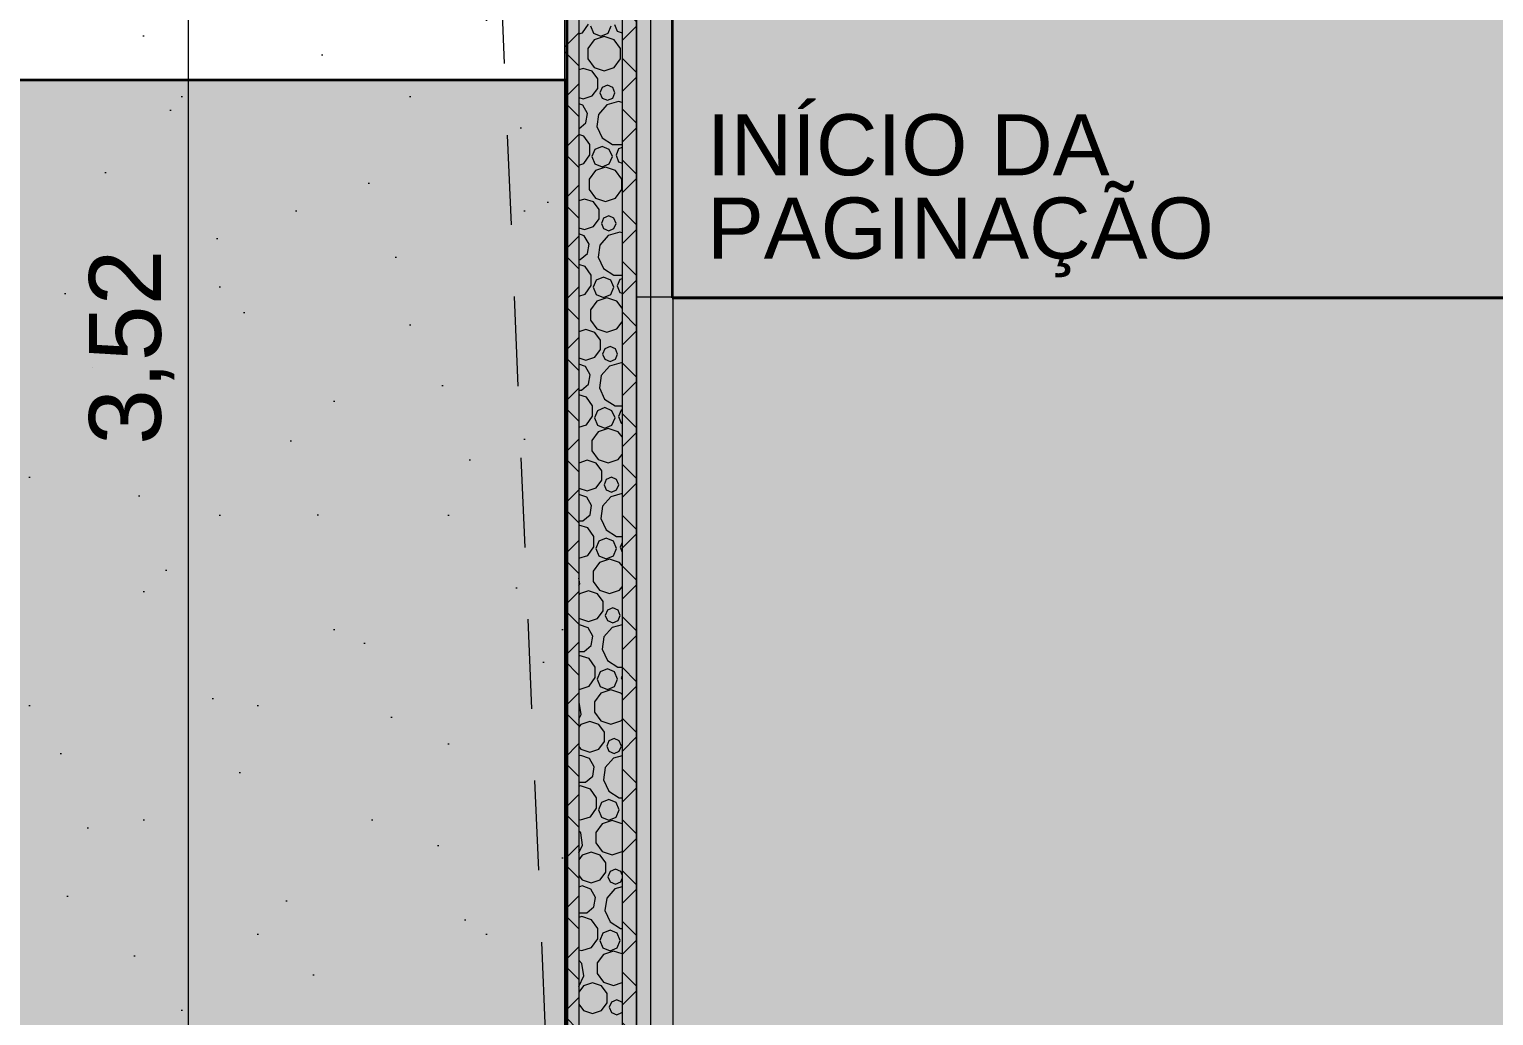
# Model space of a CAD drawing. Header units: metres. Extents: x -77 to -41.1, y -68 to -27.7.
# Drawn here: x -59.609 to -57.57, y -41.404 to -40.03 of the extents above; entities that cross this region are included whole.
import ezdxf
from ezdxf.enums import TextEntityAlignment as Align

# ---------------------------------------------------------------- set-up
doc = ezdxf.new("R2010")
doc.units = ezdxf.units.M
doc.header["$MEASUREMENT"] = 0
doc.linetypes.add('HIDDEN2', pattern=[0.1875, 0.125, -0.0625])
doc.layers.add('COTAS PISOS', color=7, linetype='Continuous')
doc.layers.add('PAREDE CONSTRUIR', color=7, linetype='Continuous')
for name, color, linetype, lineweight, true_color in [('COTAS PISOS_Caneta_No__25', 7, 'Continuous', 13, 0x982312), ('LAJES.EST_Caneta_No__18', 7, 'Continuous', 0, 0xdfdfdf), ('LAJES.EST_Caneta_No__254', 7, 'Continuous', 0, 0xd1c9ad), ('NOTAS PISOS_Caneta_No__12', 7, 'Continuous', 0, 0x030303), ('PISO_Caneta_No__24', 7, 'Continuous', 40, 0x851f10), ('PISO_Caneta_No__97', 7, 'Continuous', 5, 0x6b6b6b), ('ZONA_Caneta_No__56', 7, 'Continuous', 0, 0xffe495)]:
    doc.layers.add(name, color=color, linetype=linetype, lineweight=lineweight, true_color=true_color)
for name, color, linetype, lineweight in [('LAJES.EST_Caneta_No__96', 252, 'Continuous', 0), ('NOTAS PISOS_Caneta_No__98', 7, 'Continuous', 0), ('PAREDE CONSTRUIR_Caneta_No__241', 7, 'Continuous', 13), ('PAREDE CONSTRUIR_Caneta_No__83', 84, 'Continuous', 0), ('PAREDE CONSTRUIR_Caneta_No__96', 252, 'Continuous', 0), ('PISO - Rodapé_Caneta_No__11', 7, 'Continuous', 5), ('PISO_Caneta_No__1', 7, 'Continuous', 35), ('PISO_Caneta_No__241', 7, 'Continuous', 13)]:
    doc.layers.add(name, color=color, linetype=linetype, lineweight=lineweight)
doc.styles.add('GENERATED_STYLE_1', font='arial.ttf')
doc.dimstyles.new('GENERATED_STYLE__2', dxfattribs={"dimtxt": 0.1, "dimasz": 0.0475, "dimexe": 0.18, "dimexo": 0.1, "dimgap": 0, "dimtad": 1, "dimzin": 0, "dimdsep": 46, "dimtxsty": 'GENERATED_STYLE_1', "dimblk": 'ARROWHEAD_11', "dimblk1": 'ARROWHEAD_11', "dimblk2": 'ARROWHEAD_11', "dimcen": 0.09, "dimclrd": 256, "dimclre": 256, "dimclrt": 256, "dimadec": 0, "dimazin": 0, "dimtfac": 1, "dimtdec": 4, "dimtmove": 0, "dimatfit": 3, "dimfxl": 0, "dimtolj": 1, "dimtzin": 0, "dimarcsym": 0})
pattern_1 = [(45, (0, 0.5), (-0.159099, 0.159099), [0, -0.15, 0, -0.225]), (110, (0.5, 0.5), (0.21143084, 0.07695453), [0, -0.11, 0, -0.19])]
pattern_2 = [(45, (0, 0), (-0.03535534, 0.03535534), []), (135, (0, 0), (0.03535534, 0.03535534), [])]

# ---------------------------------------------------------------- blocks, each defined once
blk = doc.blocks.new('*X54')
at = {"layer": 'PAREDE CONSTRUIR_Caneta_No__96', "color": 252, "linetype": 'Continuous', "lineweight": 0}
for p, q in [((-58.8389, -40.0345), (-58.8304, -40.0226)), ((-58.8276, -40.0249), (-58.8234, -40.035)), ((-58.8032, -40.035), (-58.799, -40.0249)), ((-58.794, -40.0231), (-58.7903, -40.032)), ((-58.8437, -40.036), (-58.8389, -40.0345)), ((-58.8225, -40.0442), (-58.8312, -40.0562)), ((-58.8234, -40.035), (-58.8133, -40.0392)), ((-58.8085, -40.0397), (-58.8225, -40.0442)), ((-58.8133, -40.0392), (-58.8032, -40.035)), ((-58.7945, -40.0442), (-58.8085, -40.0397)), ((-58.7858, -40.0562), (-58.7945, -40.0442)), ((-58.7903, -40.032), (-58.7837, -40.0347)), ((-58.8312, -40.0562), (-58.8312, -40.0709)), ((-58.8312, -40.0709), (-58.8225, -40.0828)), ((-58.7945, -40.0828), (-58.7858, -40.0709)), ((-58.7858, -40.0709), (-58.7858, -40.0562)), ((-58.8377, -40.084), (-58.8437, -40.0859)), ((-58.8252, -40.088), (-58.8377, -40.084)), ((-58.8175, -40.0987), (-58.8252, -40.088)), ((-58.8225, -40.0828), (-58.8085, -40.0874)), ((-58.8085, -40.0874), (-58.7945, -40.0828)), ((-58.8252, -40.1224), (-58.8175, -40.1118)), ((-58.8175, -40.1118), (-58.8175, -40.0987)), ((-58.8114, -40.1106), (-58.8144, -40.1179)), ((-58.804, -40.1076), (-58.8114, -40.1106)), ((-58.7967, -40.1106), (-58.804, -40.1076)), ((-58.7937, -40.1179), (-58.7967, -40.1106)), ((-58.8437, -40.1246), (-58.8377, -40.1265)), ((-58.8382, -40.1354), (-58.8437, -40.1334)), ((-58.8377, -40.1265), (-58.8252, -40.1224)), ((-58.8144, -40.1179), (-58.8114, -40.1253)), ((-58.8114, -40.1253), (-58.804, -40.1283)), ((-58.7884, -40.1302), (-58.805, -40.135)), ((-58.804, -40.1283), (-58.7967, -40.1253)), ((-58.7967, -40.1253), (-58.7937, -40.1179)), ((-58.7837, -40.1315), (-58.7884, -40.1302)), ((-58.8316, -40.1468), (-58.8382, -40.1354)), ((-58.8339, -40.1597), (-58.8316, -40.1468)), ((-58.8163, -40.1481), (-58.8187, -40.1651)), ((-58.805, -40.135), (-58.8163, -40.1481)), ((-58.8437, -40.168), (-58.8339, -40.1597)), ((-58.8187, -40.1651), (-58.8116, -40.1808)), ((-58.8371, -40.1782), (-58.8437, -40.176)), ((-58.8285, -40.19), (-58.8371, -40.1782)), ((-58.8285, -40.2046), (-58.8285, -40.19)), ((-58.8115, -40.1926), (-58.8216, -40.1968)), ((-58.8116, -40.1808), (-58.7971, -40.1901)), ((-58.8014, -40.1968), (-58.8115, -40.1926)), ((-58.7971, -40.1901), (-58.7837, -40.1901)), ((-58.7837, -40.1943), (-58.7884, -40.1962)), ((-58.8371, -40.2165), (-58.8285, -40.2046)), ((-58.8216, -40.1968), (-58.8258, -40.2069)), ((-58.8258, -40.2069), (-58.8216, -40.217)), ((-58.7972, -40.2069), (-58.8014, -40.1968)), ((-58.8014, -40.217), (-58.7972, -40.2069)), ((-58.7884, -40.1962), (-58.7921, -40.2051)), ((-58.7921, -40.2051), (-58.7884, -40.214)), ((-58.7884, -40.214), (-58.7837, -40.2159)), ((-58.8437, -40.2186), (-58.8371, -40.2165)), ((-58.8207, -40.2262), (-58.8293, -40.2382)), ((-58.8216, -40.217), (-58.8115, -40.2212)), ((-58.8066, -40.2217), (-58.8207, -40.2262)), ((-58.8115, -40.2212), (-58.8014, -40.217)), ((-58.7926, -40.2262), (-58.8066, -40.2217)), ((-58.784, -40.2382), (-58.7926, -40.2262)), ((-58.8293, -40.2382), (-58.8293, -40.2529)), ((-58.8293, -40.2529), (-58.8207, -40.2648)), ((-58.7926, -40.2648), (-58.784, -40.2529)), ((-58.784, -40.2529), (-58.784, -40.2382)), ((-58.8359, -40.266), (-58.8437, -40.2685)), ((-58.8234, -40.27), (-58.8359, -40.266)), ((-58.8156, -40.2807), (-58.8234, -40.27)), ((-58.8207, -40.2648), (-58.8066, -40.2694)), ((-58.8066, -40.2694), (-58.7926, -40.2648)), ((-58.8234, -40.3044), (-58.8156, -40.2938)), ((-58.8156, -40.2938), (-58.8156, -40.2807)), ((-58.8095, -40.2926), (-58.8125, -40.2999)), ((-58.8022, -40.2896), (-58.8095, -40.2926)), ((-58.7949, -40.2926), (-58.8022, -40.2896)), ((-58.7919, -40.2999), (-58.7949, -40.2926)), ((-58.8437, -40.306), (-58.8359, -40.3085)), ((-58.8363, -40.3174), (-58.8437, -40.3147)), ((-58.8359, -40.3085), (-58.8234, -40.3044)), ((-58.8031, -40.317), (-58.8144, -40.3301)), ((-58.8125, -40.2999), (-58.8095, -40.3072)), ((-58.8095, -40.3072), (-58.8022, -40.3103)), ((-58.7866, -40.3122), (-58.8031, -40.317)), ((-58.8022, -40.3103), (-58.7949, -40.3072)), ((-58.7949, -40.3072), (-58.7919, -40.2999)), ((-58.7837, -40.313), (-58.7866, -40.3122)), ((-58.8297, -40.3288), (-58.8363, -40.3174)), ((-58.832, -40.3417), (-58.8297, -40.3288)), ((-58.8144, -40.3301), (-58.8169, -40.3471)), ((-58.8437, -40.3502), (-58.8421, -40.3502)), ((-58.8352, -40.3602), (-58.8437, -40.3574)), ((-58.8421, -40.3502), (-58.832, -40.3417)), ((-58.8169, -40.3471), (-58.8097, -40.3628)), ((-58.8266, -40.372), (-58.8352, -40.3602)), ((-58.8266, -40.3866), (-58.8266, -40.372)), ((-58.8096, -40.3746), (-58.8197, -40.3788)), ((-58.8097, -40.3628), (-58.7952, -40.3721)), ((-58.7995, -40.3788), (-58.8096, -40.3746)), ((-58.7952, -40.3721), (-58.7837, -40.3721)), ((-58.7866, -40.3782), (-58.7903, -40.3871)), ((-58.7837, -40.377), (-58.7866, -40.3782)), ((-58.8437, -40.4012), (-58.8352, -40.3984)), ((-58.8352, -40.3984), (-58.8266, -40.3866)), ((-58.8197, -40.3788), (-58.8239, -40.3889)), ((-58.8239, -40.3889), (-58.8197, -40.399)), ((-58.8197, -40.399), (-58.8096, -40.4032)), ((-58.8096, -40.4032), (-58.7995, -40.399)), ((-58.7953, -40.3889), (-58.7995, -40.3788)), ((-58.7995, -40.399), (-58.7953, -40.3889)), ((-58.7903, -40.3871), (-58.7866, -40.396)), ((-58.7866, -40.396), (-58.7837, -40.3971)), ((-58.8188, -40.4082), (-58.8275, -40.4202)), ((-58.8048, -40.4037), (-58.8188, -40.4082)), ((-58.7908, -40.4082), (-58.8048, -40.4037)), ((-58.7837, -40.418), (-58.7908, -40.4082)), ((-58.8275, -40.4202), (-58.8275, -40.4349)), ((-58.8275, -40.4349), (-58.8188, -40.4468)), ((-58.7908, -40.4468), (-58.7837, -40.4371)), ((-58.834, -40.4479), (-58.8437, -40.4511)), ((-58.8215, -40.452), (-58.834, -40.4479)), ((-58.8138, -40.4627), (-58.8215, -40.452)), ((-58.8188, -40.4468), (-58.8048, -40.4514)), ((-58.8048, -40.4514), (-58.7908, -40.4468)), ((-58.8215, -40.4864), (-58.8138, -40.4758)), ((-58.8138, -40.4758), (-58.8138, -40.4627)), ((-58.8076, -40.4746), (-58.8107, -40.4819)), ((-58.8003, -40.4716), (-58.8076, -40.4746)), ((-58.793, -40.4746), (-58.8003, -40.4716)), ((-58.79, -40.4819), (-58.793, -40.4746)), ((-58.8437, -40.4874), (-58.834, -40.4905)), ((-58.8345, -40.4994), (-58.8437, -40.4961)), ((-58.8279, -40.5108), (-58.8345, -40.4994)), ((-58.834, -40.4905), (-58.8215, -40.4864)), ((-58.8013, -40.499), (-58.8126, -40.512)), ((-58.8107, -40.4819), (-58.8076, -40.4892)), ((-58.8076, -40.4892), (-58.8003, -40.4923)), ((-58.7847, -40.4942), (-58.8013, -40.499)), ((-58.8003, -40.4923), (-58.793, -40.4892)), ((-58.793, -40.4892), (-58.79, -40.4819)), ((-58.7837, -40.4945), (-58.7847, -40.4942)), ((-58.8302, -40.5237), (-58.8279, -40.5108)), ((-58.8126, -40.512), (-58.815, -40.5291)), ((-58.8437, -40.5321), (-58.8402, -40.5321)), ((-58.8334, -40.5422), (-58.8437, -40.5388)), ((-58.8402, -40.5321), (-58.8302, -40.5237)), ((-58.815, -40.5291), (-58.8079, -40.5448)), ((-58.8248, -40.554), (-58.8334, -40.5422)), ((-58.8248, -40.5686), (-58.8248, -40.554)), ((-58.8179, -40.5608), (-58.8221, -40.5709)), ((-58.8078, -40.5566), (-58.8179, -40.5608)), ((-58.8079, -40.5448), (-58.7933, -40.5541)), ((-58.7977, -40.5608), (-58.8078, -40.5566)), ((-58.7935, -40.5709), (-58.7977, -40.5608)), ((-58.7933, -40.5541), (-58.7837, -40.5541)), ((-58.7847, -40.5602), (-58.7884, -40.5691)), ((-58.7837, -40.5598), (-58.7847, -40.5602)), ((-58.8437, -40.5838), (-58.8334, -40.5804)), ((-58.8334, -40.5804), (-58.8248, -40.5686)), ((-58.8221, -40.5709), (-58.8179, -40.581)), ((-58.8179, -40.581), (-58.8078, -40.5852)), ((-58.8078, -40.5852), (-58.7977, -40.581)), ((-58.7977, -40.581), (-58.7935, -40.5709)), ((-58.7884, -40.5691), (-58.7847, -40.578)), ((-58.7847, -40.578), (-58.7837, -40.5784)), ((-58.817, -40.5902), (-58.8256, -40.6022)), ((-58.8256, -40.6022), (-58.8256, -40.6169)), ((-58.8029, -40.5857), (-58.817, -40.5902)), ((-58.7889, -40.5902), (-58.8029, -40.5857)), ((-58.7837, -40.5974), (-58.7889, -40.5902)), ((-58.8256, -40.6169), (-58.817, -40.6288)), ((-58.7889, -40.6288), (-58.7837, -40.6217)), ((-58.8322, -40.6299), (-58.8437, -40.6337)), ((-58.8197, -40.634), (-58.8322, -40.6299)), ((-58.8119, -40.6446), (-58.8197, -40.634)), ((-58.817, -40.6288), (-58.8029, -40.6334)), ((-58.8029, -40.6334), (-58.7889, -40.6288)), ((-58.8197, -40.6684), (-58.8119, -40.6578)), ((-58.8119, -40.6578), (-58.8119, -40.6446)), ((-58.8058, -40.6566), (-58.8088, -40.6639)), ((-58.8088, -40.6639), (-58.8058, -40.6712)), ((-58.7985, -40.6536), (-58.8058, -40.6566)), ((-58.7912, -40.6566), (-58.7985, -40.6536)), ((-58.7881, -40.6639), (-58.7912, -40.6566)), ((-58.7912, -40.6712), (-58.7881, -40.6639)), ((-58.8437, -40.6687), (-58.8322, -40.6725)), ((-58.8326, -40.6814), (-58.8437, -40.6774)), ((-58.826, -40.6928), (-58.8326, -40.6814)), ((-58.8322, -40.6725), (-58.8197, -40.6684)), ((-58.7994, -40.681), (-58.8107, -40.694)), ((-58.8058, -40.6712), (-58.7985, -40.6743)), ((-58.7837, -40.6764), (-58.7994, -40.681)), ((-58.7985, -40.6743), (-58.7912, -40.6712)), ((-58.8283, -40.7057), (-58.826, -40.6928)), ((-58.8107, -40.694), (-58.8132, -40.7111)), ((-58.8437, -40.7141), (-58.8384, -40.7141)), ((-58.8315, -40.7242), (-58.8437, -40.7202)), ((-58.8384, -40.7141), (-58.8283, -40.7057)), ((-58.8229, -40.736), (-58.8315, -40.7242)), ((-58.8132, -40.7111), (-58.806, -40.7268)), ((-58.8229, -40.7506), (-58.8229, -40.736)), ((-58.816, -40.7427), (-58.8202, -40.7529)), ((-58.8059, -40.7386), (-58.816, -40.7427)), ((-58.806, -40.7268), (-58.7915, -40.7361)), ((-58.7958, -40.7427), (-58.8059, -40.7386)), ((-58.7916, -40.7529), (-58.7958, -40.7427)), ((-58.7915, -40.7361), (-58.7837, -40.7361)), ((-58.7837, -40.7443), (-58.7865, -40.7511)), ((-58.8437, -40.7664), (-58.8315, -40.7624)), ((-58.8315, -40.7624), (-58.8229, -40.7506)), ((-58.8202, -40.7529), (-58.816, -40.763)), ((-58.816, -40.763), (-58.8059, -40.7672)), ((-58.8059, -40.7672), (-58.7958, -40.763)), ((-58.7958, -40.763), (-58.7916, -40.7529)), ((-58.7865, -40.7511), (-58.7837, -40.7579)), ((-58.8151, -40.7722), (-58.8238, -40.7842)), ((-58.8238, -40.7842), (-58.8238, -40.7989)), ((-58.8011, -40.7677), (-58.8151, -40.7722)), ((-58.7871, -40.7722), (-58.8011, -40.7677)), ((-58.7837, -40.7768), (-58.7871, -40.7722)), ((-58.8426, -40.8021), (-58.8437, -40.7942)), ((-58.8437, -40.8046), (-58.8426, -40.8021)), ((-58.8238, -40.7989), (-58.8151, -40.8108)), ((-58.7871, -40.8108), (-58.7837, -40.8062)), ((-58.8428, -40.816), (-58.8437, -40.8172)), ((-58.8303, -40.8119), (-58.8428, -40.816)), ((-58.8178, -40.816), (-58.8303, -40.8119)), ((-58.8101, -40.8266), (-58.8178, -40.816)), ((-58.8151, -40.8108), (-58.8011, -40.8154)), ((-58.8101, -40.8398), (-58.8101, -40.8266)), ((-58.8011, -40.8154), (-58.7871, -40.8108)), ((-58.8178, -40.8504), (-58.8101, -40.8398)), ((-58.8039, -40.8386), (-58.807, -40.8459)), ((-58.807, -40.8459), (-58.8039, -40.8532)), ((-58.7966, -40.8356), (-58.8039, -40.8386)), ((-58.7893, -40.8386), (-58.7966, -40.8356)), ((-58.7863, -40.8459), (-58.7893, -40.8386)), ((-58.7893, -40.8532), (-58.7863, -40.8459)), ((-58.8437, -40.8492), (-58.8428, -40.8504)), ((-58.8431, -40.8589), (-58.8437, -40.8592)), ((-58.8307, -40.8634), (-58.8431, -40.8589)), ((-58.8428, -40.8504), (-58.8303, -40.8545)), ((-58.8242, -40.8748), (-58.8307, -40.8634)), ((-58.8303, -40.8545), (-58.8178, -40.8504)), ((-58.7976, -40.863), (-58.8089, -40.876)), ((-58.8039, -40.8532), (-58.7966, -40.8563)), ((-58.7837, -40.8589), (-58.7976, -40.863)), ((-58.7966, -40.8563), (-58.7893, -40.8532)), ((-58.8365, -40.8961), (-58.8265, -40.8877)), ((-58.8265, -40.8877), (-58.8242, -40.8748)), ((-58.8089, -40.876), (-58.8113, -40.8931)), ((-58.8437, -40.8961), (-58.8365, -40.8961)), ((-58.8436, -40.9016), (-58.8437, -40.9017)), ((-58.8297, -40.9062), (-58.8436, -40.9016)), ((-58.8211, -40.918), (-58.8297, -40.9062)), ((-58.8113, -40.8931), (-58.8041, -40.9088)), ((-58.8041, -40.9088), (-58.7896, -40.9181)), ((-58.8211, -40.9326), (-58.8211, -40.918)), ((-58.8142, -40.9247), (-58.8184, -40.9349)), ((-58.8041, -40.9206), (-58.8142, -40.9247)), ((-58.794, -40.9247), (-58.8041, -40.9206)), ((-58.7898, -40.9349), (-58.794, -40.9247)), ((-58.7896, -40.9181), (-58.7837, -40.9181)), ((-58.8437, -40.9489), (-58.8436, -40.949)), ((-58.8436, -40.949), (-58.8297, -40.9444)), ((-58.8297, -40.9444), (-58.8211, -40.9326)), ((-58.8184, -40.9349), (-58.8142, -40.945)), ((-58.8142, -40.945), (-58.8041, -40.9491)), ((-58.8041, -40.9491), (-58.794, -40.945)), ((-58.794, -40.945), (-58.7898, -40.9349)), ((-58.7837, -40.9307), (-58.7847, -40.9331)), ((-58.7847, -40.9331), (-58.7837, -40.9354)), ((-58.8432, -40.967), (-58.8437, -40.9664)), ((-58.8407, -40.9841), (-58.8432, -40.967)), ((-58.8133, -40.9542), (-58.8219, -40.9662)), ((-58.8219, -40.9662), (-58.8219, -40.9809)), ((-58.7992, -40.9497), (-58.8133, -40.9542)), ((-58.7852, -40.9542), (-58.7992, -40.9497)), ((-58.7837, -40.9563), (-58.7852, -40.9542)), ((-58.8437, -40.9907), (-58.8407, -40.9841)), ((-58.8219, -40.9809), (-58.8133, -40.9928)), ((-58.841, -40.998), (-58.8437, -41.0018)), ((-58.8285, -40.9939), (-58.841, -40.998)), ((-58.816, -40.998), (-58.8285, -40.9939)), ((-58.8082, -41.0086), (-58.816, -40.998)), ((-58.8133, -40.9928), (-58.7992, -40.9974)), ((-58.8082, -41.0218), (-58.8082, -41.0086)), ((-58.7992, -40.9974), (-58.7852, -40.9928)), ((-58.7852, -40.9928), (-58.7837, -40.9908)), ((-58.8437, -41.0286), (-58.841, -41.0324)), ((-58.816, -41.0324), (-58.8082, -41.0218)), ((-58.8021, -41.0206), (-58.8051, -41.0279)), ((-58.8051, -41.0279), (-58.8021, -41.0352)), ((-58.7948, -41.0176), (-58.8021, -41.0206)), ((-58.7875, -41.0206), (-58.7948, -41.0176)), ((-58.7844, -41.0279), (-58.7875, -41.0206)), ((-58.7875, -41.0352), (-58.7844, -41.0279)), ((-58.8412, -41.0409), (-58.8437, -41.0418)), ((-58.8289, -41.0454), (-58.8412, -41.0409)), ((-58.841, -41.0324), (-58.8285, -41.0365)), ((-58.8223, -41.0568), (-58.8289, -41.0454)), ((-58.8285, -41.0365), (-58.816, -41.0324)), ((-58.7957, -41.045), (-58.807, -41.058)), ((-58.8021, -41.0352), (-58.7948, -41.0383)), ((-58.7837, -41.0415), (-58.7957, -41.045)), ((-58.7948, -41.0383), (-58.7875, -41.0352)), ((-58.8347, -41.0781), (-58.8246, -41.0697)), ((-58.8246, -41.0697), (-58.8223, -41.0568)), ((-58.807, -41.058), (-58.8095, -41.0751)), ((-58.8437, -41.0781), (-58.8347, -41.0781)), ((-58.8417, -41.0836), (-58.8437, -41.0843)), ((-58.8278, -41.0882), (-58.8417, -41.0836)), ((-58.8192, -41.1), (-58.8278, -41.0882)), ((-58.8095, -41.0751), (-58.8023, -41.0908)), ((-58.8023, -41.0908), (-58.7878, -41.1001)), ((-58.8192, -41.1146), (-58.8192, -41.1)), ((-58.8123, -41.1067), (-58.8165, -41.1168)), ((-58.8022, -41.1026), (-58.8123, -41.1067)), ((-58.7921, -41.1067), (-58.8022, -41.1026)), ((-58.7879, -41.1168), (-58.7921, -41.1067)), ((-58.7878, -41.1001), (-58.7837, -41.1001)), ((-58.8437, -41.1303), (-58.8417, -41.1309)), ((-58.8417, -41.1309), (-58.8278, -41.1264)), ((-58.8278, -41.1264), (-58.8192, -41.1146)), ((-58.8165, -41.1168), (-58.8123, -41.127)), ((-58.8123, -41.127), (-58.8022, -41.1311)), ((-58.7974, -41.1317), (-58.8114, -41.1362)), ((-58.8022, -41.1311), (-58.7921, -41.127)), ((-58.7837, -41.1361), (-58.7974, -41.1317)), ((-58.7921, -41.127), (-58.7879, -41.1168)), ((-58.8413, -41.149), (-58.8437, -41.1463)), ((-58.8389, -41.1661), (-58.8413, -41.149)), ((-58.8114, -41.1362), (-58.8201, -41.1482)), ((-58.8201, -41.1482), (-58.8201, -41.1629)), ((-58.8437, -41.1767), (-58.8389, -41.1661)), ((-58.8201, -41.1629), (-58.8114, -41.1748)), ((-58.8391, -41.18), (-58.8437, -41.1863)), ((-58.8266, -41.1759), (-58.8391, -41.18)), ((-58.8141, -41.18), (-58.8266, -41.1759)), ((-58.8064, -41.1906), (-58.8141, -41.18)), ((-58.8114, -41.1748), (-58.7974, -41.1794)), ((-58.8064, -41.2038), (-58.8064, -41.1906)), ((-58.7974, -41.1794), (-58.7837, -41.1749)), ((-58.8437, -41.2081), (-58.8391, -41.2144)), ((-58.8391, -41.2144), (-58.8266, -41.2185)), ((-58.8266, -41.2185), (-58.8141, -41.2144)), ((-58.8141, -41.2144), (-58.8064, -41.2038)), ((-58.8002, -41.2026), (-58.8033, -41.2099)), ((-58.8033, -41.2099), (-58.8002, -41.2172)), ((-58.7929, -41.1996), (-58.8002, -41.2026)), ((-58.7856, -41.2026), (-58.7929, -41.1996)), ((-58.7837, -41.2072), (-58.7856, -41.2026)), ((-58.7856, -41.2172), (-58.7837, -41.2126)), ((-58.8394, -41.2229), (-58.8437, -41.2245)), ((-58.827, -41.2274), (-58.8394, -41.2229)), ((-58.8205, -41.2388), (-58.827, -41.2274)), ((-58.7939, -41.227), (-58.8051, -41.24)), ((-58.8002, -41.2172), (-58.7929, -41.2203)), ((-58.7837, -41.224), (-58.7939, -41.227)), ((-58.7929, -41.2203), (-58.7856, -41.2172)), ((-58.8328, -41.2601), (-58.8228, -41.2517)), ((-58.8228, -41.2517), (-58.8205, -41.2388)), ((-58.8051, -41.24), (-58.8076, -41.2571)), ((-58.8437, -41.2601), (-58.8328, -41.2601)), ((-58.8399, -41.2656), (-58.8437, -41.2669)), ((-58.826, -41.2702), (-58.8399, -41.2656)), ((-58.8174, -41.282), (-58.826, -41.2702)), ((-58.8076, -41.2571), (-58.8004, -41.2728)), ((-58.8004, -41.2728), (-58.7859, -41.2821)), ((-58.8174, -41.2966), (-58.8174, -41.282)), ((-58.8105, -41.2887), (-58.8147, -41.2988)), ((-58.8004, -41.2846), (-58.8105, -41.2887)), ((-58.7903, -41.2887), (-58.8004, -41.2846)), ((-58.7861, -41.2988), (-58.7903, -41.2887)), ((-58.7859, -41.2821), (-58.7837, -41.2821)), ((-58.8437, -41.3117), (-58.8399, -41.3129)), ((-58.8399, -41.3129), (-58.826, -41.3084)), ((-58.826, -41.3084), (-58.8174, -41.2966)), ((-58.8147, -41.2988), (-58.8105, -41.309)), ((-58.8105, -41.309), (-58.8004, -41.3131)), ((-58.7955, -41.3137), (-58.8095, -41.3182)), ((-58.8004, -41.3131), (-58.7903, -41.309)), ((-58.7837, -41.3175), (-58.7955, -41.3137)), ((-58.7903, -41.309), (-58.7861, -41.2988)), ((-58.8395, -41.331), (-58.8437, -41.3261)), ((-58.837, -41.3481), (-58.8395, -41.331)), ((-58.8095, -41.3182), (-58.8182, -41.3301)), ((-58.8182, -41.3301), (-58.8182, -41.3449)), ((-58.8437, -41.3628), (-58.837, -41.3481)), ((-58.8182, -41.3449), (-58.8095, -41.3568)), ((-58.8095, -41.3568), (-58.7955, -41.3614)), ((-58.8373, -41.362), (-58.8437, -41.3709)), ((-58.8248, -41.3579), (-58.8373, -41.362)), ((-58.8123, -41.362), (-58.8248, -41.3579)), ((-58.8045, -41.3726), (-58.8123, -41.362)), ((-58.8045, -41.3858), (-58.8045, -41.3726)), ((-58.7955, -41.3614), (-58.7837, -41.3575)), ((-58.8437, -41.3875), (-58.8373, -41.3964)), ((-58.8373, -41.3964), (-58.8248, -41.4005)), ((-58.8248, -41.4005), (-58.8123, -41.3964)), ((-58.8123, -41.3964), (-58.8045, -41.3858)), ((-58.7984, -41.3846), (-58.8014, -41.3919)), ((-58.8014, -41.3919), (-58.7984, -41.3992)), ((-58.7911, -41.3816), (-58.7984, -41.3846)), ((-58.7838, -41.3846), (-58.7911, -41.3816)), ((-58.7837, -41.3847), (-58.7838, -41.3846)), ((-58.7984, -41.3992), (-58.7911, -41.4023)), ((-58.7911, -41.4023), (-58.7838, -41.3992)), ((-58.7838, -41.3992), (-58.7837, -41.3991))]:
    blk.add_line(p, q, dxfattribs=at)
blk = doc.blocks.new('Símbolo Inclinação 20_8')
at = {"layer": 'NOTAS PISOS_Caneta_No__98', "color": 7, "linetype": 'HIDDEN2', "lineweight": 0}
blk.add_line((0, 0), (3.132, 0), dxfattribs=at)
at = {"layer": 'NOTAS PISOS_Caneta_No__98', "color": 7, "linetype": 'HIDDEN2', "lineweight": 0, "style": 'GENERATED_STYLE_1'}
blk.add_attdef('txt', text='', height=0.075, dxfattribs=at).set_placement((2.3149, -0.0872), align=Align.BOTTOM_LEFT)
blk = doc.blocks.new('*D194')
at = {"layer": 'COTAS PISOS_Caneta_No__25', "linetype": 'Continuous', "lineweight": 13, "true_color": 0x982312}
for points in [[(-59.3998, -38.5828), (-59.3988, -38.5875), (-59.3961, -38.5916), (-59.392, -38.5943), (-59.3873, -38.5953), (-59.3825, -38.5943), (-59.3784, -38.5916), (-59.3757, -38.5875), (-59.3748, -38.5828), (-59.3757, -38.578), (-59.3784, -38.5739), (-59.3825, -38.5712), (-59.3873, -38.5703), (-59.392, -38.5712), (-59.3961, -38.5739), (-59.3988, -38.578)], [(-59.3998, -42.1002), (-59.3988, -42.105), (-59.3961, -42.109), (-59.392, -42.1117), (-59.3873, -42.1127), (-59.3825, -42.1117), (-59.3784, -42.109), (-59.3757, -42.105), (-59.3748, -42.1002), (-59.3757, -42.0954), (-59.3784, -42.0913), (-59.3825, -42.0886), (-59.3873, -42.0877), (-59.392, -42.0886), (-59.3961, -42.0913), (-59.3988, -42.0954)]]:
    blk.add_hatch(color=24, dxfattribs=at).paths.add_polyline_path(points)
at = {"layer": 'COTAS PISOS_Caneta_No__25', "color": 24, "linetype": 'Continuous', "lineweight": 13, "true_color": 0x982312}
for p, q in [((-59.3998, -38.5828), (-59.4341, -38.5828)), ((-59.2873, -38.5828), (-59.3748, -38.5828)), ((-59.3873, -42.0877), (-59.3873, -38.5953)), ((-59.3998, -42.1002), (-59.4341, -42.1002)), ((-59.2873, -42.1002), (-59.3748, -42.1002)), ((-59.3873, -42.1252), (-59.3873, -42.1127))]:
    blk.add_line(p, q, dxfattribs=at)
for centre in [(-59.3873, -38.5828), (-59.3873, -42.1002)]:
    blk.add_circle(centre, 0.0125, dxfattribs=at)
at = {"layer": 'COTAS PISOS_Caneta_No__25', "color": 24, "lineweight": 13, "true_color": 0x982312, "char_height": 0.1, "attachment_point": 7, "rotation": 90, "style": 'GENERATED_STYLE_1'}
for s, insert in [('\\A1;{\\pql;\\fArial|b0|i0|c0|p0;\\W1.000000;0,18}', (-59.4073, -38.8622)), ('\\A1;{\\pql;\\fArial|b0|i0|c0|p0;\\W1.000000;3,52}', (-59.4073, -40.6084))]:
    blk.add_mtext(s, dxfattribs=dict(at, insert=insert))
blk = doc.blocks.new('ARROWHEAD_11')
at = {"color": 0, "linetype": 'Continuous', "lineweight": 0}
blk.add_line((0, 0), (-1, 0), dxfattribs=at)
at = {"color": 0, "linetype": 'Continuous', "lineweight": 0, "const_width": 0.25, "flags": 128}
blk.add_lwpolyline([(-0.125, 0, 1), (0.125, 0, 1)], format="xyb", close=True, dxfattribs=at)
blk = doc.blocks.new('símbolo_paginação de piso(1)(3)_2')
at = {"layer": 'PISO_Caneta_No__24', "linetype": 'Continuous', "lineweight": 0, "true_color": 0x210704}
blk.add_hatch(color=18, dxfattribs=at).paths.add_polyline_path([(1.7, 2), (0, 2), (0, 0), (1.7, 0)])
at = {"layer": 'PISO_Caneta_No__1', "color": 7, "linetype": 'Continuous', "lineweight": 35}
for p, q in [((0.0021, 1.6958), (-0.0686, 1.6251)), ((0.0021, 0), (0.0021, 1.6958)), ((0.0021, 1.6958), (0.0728, 1.6251)), ((1.6979, 0), (1.6272, 0.0707)), ((0.0021, 0), (1.6979, 0)), ((1.6979, 0), (1.6272, -0.0707))]:
    blk.add_line(p, q, dxfattribs=at)
at = {"layer": 'PISO_Caneta_No__1', "color": 7, "linetype": 'Continuous', "lineweight": 35, "flags": 128}
blk.add_lwpolyline([(1.7, 2), (0, 2), (0, 0), (1.7, 0)], close=True, dxfattribs=at)
at = {"layer": 'PISO_Caneta_No__1', "color": 7, "linetype": 'Continuous', "lineweight": 35}
blk.add_circle((0.0021, 0), 0.05, dxfattribs=at)
blk = doc.blocks.new('símbolo_paginação de piso(1)(1)')
at = {"layer": 'PISO_Caneta_No__24', "linetype": 'Continuous', "lineweight": 0, "true_color": 0x210704}
blk.add_hatch(color=18, dxfattribs=at).paths.add_polyline_path([(2, 2), (0, 2), (0, 0), (2, 0)])
at = {"layer": 'PISO_Caneta_No__1', "color": 7, "linetype": 'Continuous', "lineweight": 35, "flags": 128}
blk.add_lwpolyline([(2, 2), (0, 2), (0, 0), (2, 0)], close=True, dxfattribs=at)

msp = doc.modelspace()

# ---------------------------------------------------------------- hatches: boundary and pattern name
at = {"layer": 'LAJES.EST_Caneta_No__18', "linetype": 'Continuous', "lineweight": 0, "true_color": 0xdfdfdf}
h = msp.add_hatch(dxfattribs=at)
h.set_pattern_fill('Piso_Externo__0003', color=254, style=0, pattern_type=2)
h.set_pattern_definition([(45, (0, 0.6), (-0.1909188, 0.1909188), [0, -0.18, 0, -0.27]), (110, (0.6, 0.6), (0.253717, 0.09234544), [0, -0.132, 0, -0.228])])
h.paths.add_polyline_path([(-76.514, -65.1016), (-73.814, -65.1016, -0.414214), (-75.814, -67.1016), (-66.814, -67.1016, -0.414214), (-68.814, -65.1016), (-68.814, -62.301), (-68.814, -45.4002, -0.414214), (-66.514, -43.1002), (-65.914, -43.1002), (-65.914, -42.3002), (-66.514, -42.3002), (-66.514, -38.2041), (-65.114, -38.2041), (-65.114, -36.7038), (-66.514, -36.7038), (-66.514, -32.5997), (-65.114, -32.5997), (-56.714, -32.5997), (-53.814, -32.5997), (-44.014, -32.5997), (-44.014, -42.3002), (-53.814, -42.3002), (-53.814, -47.1002), (-44.014, -47.1002), (-44.014, -50.8516), (-45.6136, -50.8516), (-45.6136, -52.3506), (-44.014, -52.3506), (-44.014, -60.3006), (-48.9163, -60.3006), (-48.9163, -61.1006), (-44.3609, -61.1006), (-44.3609, -67.1016), (-44.014, -67.1016), (-41.514, -67.1016), (-41.514, -28.1016), (-41.714, -28.1016), (-41.714, -60.3006), (-43.014, -60.3006), (-43.014, -30.0016), (-66.514, -30.0016), (-66.514, -28.1016), (-76.514, -28.1016)])
h.paths.add_polyline_path([(-73.814, -45.1016), (-76.314, -45.1016), (-76.314, -43.0892), (-75.7984, -43.0908, -0.414214), (-73.8139, -45.0876)], flags=0)
h.paths.add_polyline_path([(-73.814, -45.5846, -0.009328), (-73.814, -45.6604)], flags=0)
h.paths.add_polyline_path([(-52.814, -46.3002), (-52.814, -43.1002), (-44.014, -43.1002), (-44.014, -46.3002)], flags=0)
h.paths.add_polyline_path([(-67.714, -34.1), (-76.314, -34.1), (-76.314, -32.5997), (-67.714, -32.5997)], flags=0)
at = {"layer": 'LAJES.EST_Caneta_No__254', "linetype": 'Continuous', "lineweight": 0, "true_color": 0xd1c9ad}
h = msp.add_hatch(dxfattribs=at)
h.set_pattern_fill('Haie_OD_0003', color=9, style=0, pattern_type=2)
h.set_pattern_definition(pattern_1)
h.paths.add_polyline_path([(-65.114, -47.1002), (-66.514, -47.1002), (-66.514, -60.3006), (-56.514, -60.3006), (-44.014, -60.3006), (-44.014, -56.6006), (-50.5957, -56.6006), (-50.5957, -54.2479), (-52.6157, -54.2479), (-52.6157, -52.5506), (-50.5957, -52.5506), (-45.6136, -52.5506), (-45.6136, -50.8516), (-44.014, -50.8516), (-44.014, -47.1002), (-53.814, -47.1002), (-53.814, -42.3002), (-44.014, -42.3002), (-44.014, -37.1002), (-51.174, -37.1002), (-51.174, -32.5997), (-53.814, -32.5997), (-56.714, -32.5997), (-58.7637, -32.5997), (-58.7637, -34.9038), (-63.464, -34.9038), (-63.464, -36.5038), (-65.114, -36.5038), (-65.114, -38.4037), (-63.464, -38.4037), (-63.464, -42.1002), (-65.114, -42.1002), (-65.114, -42.3002)])
h.paths.add_polyline_path([(-60.5596, -42.1002), (-60.5596, -38.4037), (-58.8637, -38.4037), (-58.8637, -42.1002)], flags=0)
h.paths.add_polyline_path([(-59.064, -48.7001), (-59.064, -47.3002), (-56.714, -47.3002), (-56.714, -48.7001)], flags=0)
at = {"layer": 'LAJES.EST_Caneta_No__96', "linetype": 'Continuous', "lineweight": 0}
h = msp.add_hatch(dxfattribs=at)
h.set_pattern_fill('Haie_OD_0003', color=252, style=0, pattern_type=2)
h.set_pattern_definition(pattern_1)
h.paths.add_polyline_path([(-60.5596, -42.1002), (-58.8637, -42.1002), (-58.8637, -38.4037), (-60.5596, -38.4037)])
at = {"layer": 'PAREDE CONSTRUIR_Caneta_No__83', "linetype": 'Continuous', "lineweight": 0}
h = msp.add_hatch(dxfattribs=at)
h.set_pattern_fill('Placomur_0003', color=84, style=0, pattern_type=2)
h.set_pattern_definition(pattern_2)
h.paths.add_polyline_path([(-58.8637, -38.4037), (-58.8637, -42.1002), (-58.8437, -42.1002), (-58.8437, -38.4037)])
h = msp.add_hatch(dxfattribs=at)
h.set_pattern_fill('Placomur_0003', color=84, style=0, pattern_type=2)
h.set_pattern_definition(pattern_2)
h.paths.add_polyline_path([(-58.7837, -38.4037), (-58.7837, -42.1002), (-58.7637, -42.1002), (-58.7637, -38.4037)])
at = {"layer": 'PISO_Caneta_No__97', "linetype": 'Continuous', "lineweight": 5, "true_color": 0x6b6b6b}
h = msp.add_hatch(dxfattribs=at)
h.set_pattern_fill('Ceramica_200_x_200_0003', color=251, style=0, pattern_type=2)
h.set_pattern_definition([(0, (-60.5596, -42.1002), (0, 2), []), (90, (-60.5596, -42.1002), (-2, 0), [])])
h.paths.add_polyline_path([(-58.8616, -42.1002), (-60.5596, -42.1002), (-60.5596, -38.4037), (-58.8616, -38.4037)])
h = msp.add_hatch(dxfattribs=at)
h.set_pattern_fill('Ceramica_200_x_200_0003', color=251, style=0, pattern_type=2)
h.set_pattern_definition([(0, (-56.714, -38.4037), (0, 2), []), (90, (-56.714, -38.4037), (-2, 0), [])])
h.paths.add_polyline_path([(-58.7637, -38.4037), (-56.714, -38.4037), (-56.714, -42.1002), (-58.7637, -42.1002)])

# ---------------------------------------------------------------- linework, layer by layer
at = {"layer": 'PAREDE CONSTRUIR_Caneta_No__241', "color": 7, "linetype": 'Continuous', "lineweight": 13}
for p, q in [((-58.8437, -38.4037), (-58.8437, -42.1002)), ((-58.7837, -38.4037), (-58.7837, -42.1002))]:
    msp.add_line(p, q, dxfattribs=at)
at = {"layer": 'PAREDE CONSTRUIR_Caneta_No__241', "color": 7, "linetype": 'Continuous', "lineweight": 13, "flags": 128}
for points in [[(-58.8637, -38.4037), (-58.8637, -42.1002)], [(-58.7637, -42.1002), (-58.7637, -38.4037)]]:
    msp.add_lwpolyline(points, dxfattribs=at)
at = {"layer": 'PISO - Rodapé_Caneta_No__11', "color": 7, "linetype": 'Continuous', "lineweight": 5}
for p, q in [((-58.7637, -38.4037), (-58.7637, -42.1002)), ((-58.7437, -42.0802), (-58.7437, -38.4237))]:
    msp.add_line(p, q, dxfattribs=at)
at = {"layer": 'PISO_Caneta_No__241', "color": 7, "linetype": 'Continuous', "lineweight": 13, "flags": 128}
for points in [[(-58.8616, -42.1002), (-60.5596, -42.1002), (-60.5596, -38.4037), (-58.8616, -38.4037)], [(-58.7637, -38.4037), (-56.714, -38.4037), (-56.714, -42.1002), (-58.7637, -42.1002)]]:
    msp.add_lwpolyline(points, close=True, dxfattribs=at)
at = {"layer": 'ZONA_Caneta_No__56', "color": 41, "linetype": 'Continuous', "lineweight": 0, "true_color": 0xffe495, "flags": 128}
for points in [[(-60.5596, -38.4037), (-60.5596, -42.1002), (-58.8591, -42.1002), (-58.8591, -38.4037)], [(-56.714, -38.4037), (-58.7637, -38.4037), (-58.7637, -42.1002), (-56.714, -42.1002)]]:
    msp.add_lwpolyline(points, close=True, dxfattribs=at)

# ---------------------------------------------------------------- block references
at = {"layer": 'NOTAS PISOS_Caneta_No__98', "color": 7, "linetype": 'HIDDEN2', "lineweight": 0, "xscale": -1, "rotation": 272.4260443415621}
msp.add_blockref('Símbolo Inclinação 20_8', (-58.8616, -42.1002), dxfattribs=at)
at = {"layer": 'PAREDE CONSTRUIR', "color": 7, "lineweight": 13}
msp.add_blockref('*X54', (0, 0), dxfattribs=at)
at = {"layer": 'PISO_Caneta_No__1', "color": 7, "linetype": 'Continuous', "lineweight": 35, "rotation": 180}
msp.add_blockref('símbolo_paginação de piso(1)(1)', (-56.714, -38.4037), dxfattribs=at)
at = {"layer": 'PISO_Caneta_No__1', "color": 7, "linetype": 'Continuous', "lineweight": 35}
msp.add_blockref('símbolo_paginação de piso(1)(3)_2', (-60.5616, -42.1002), dxfattribs=at)

# ---------------------------------------------------------------- texts
at = {"layer": 'NOTAS PISOS_Caneta_No__12', "color": 18, "linetype": 'Continuous', "lineweight": 0, "true_color": 0x030303, "insert": (-58.6655, -40.3751), "char_height": 0.085, "attachment_point": 7, "line_spacing_factor": 0.81868, "style": 'GENERATED_STYLE_1'}
msp.add_mtext('\\A1;{\\pql;\\fArial|b0|i0|c0|p0;\\W1.000000;INÍCIO DA\\P\\pql;\\fArial|b0|i0|c0|p0;\\W1.000000;PAGINAÇÃO}', dxfattribs=at)

# ---------------------------------------------------------------- dimensions: what is measured, and where the dimension line sits
at = {"layer": 'COTAS PISOS', "color": 24, "linetype": 'Continuous', "lineweight": 13, "true_color": 0x982312}
dim = msp.add_linear_dim(base=(-59.3873, -38.5828), p1=(-58.8637, -42.1002), p2=(-59.0137, -38.5828), angle=90, dimstyle='GENERATED_STYLE__2', dxfattribs=at)
dim.commit()
dim.dimension.update_dxf_attribs({"geometry": '*D194', "text_midpoint": (-59.4573, -40.4789), "dimtype": 160, "text_rotation": 90})

doc.saveas('drawing.dxf')
